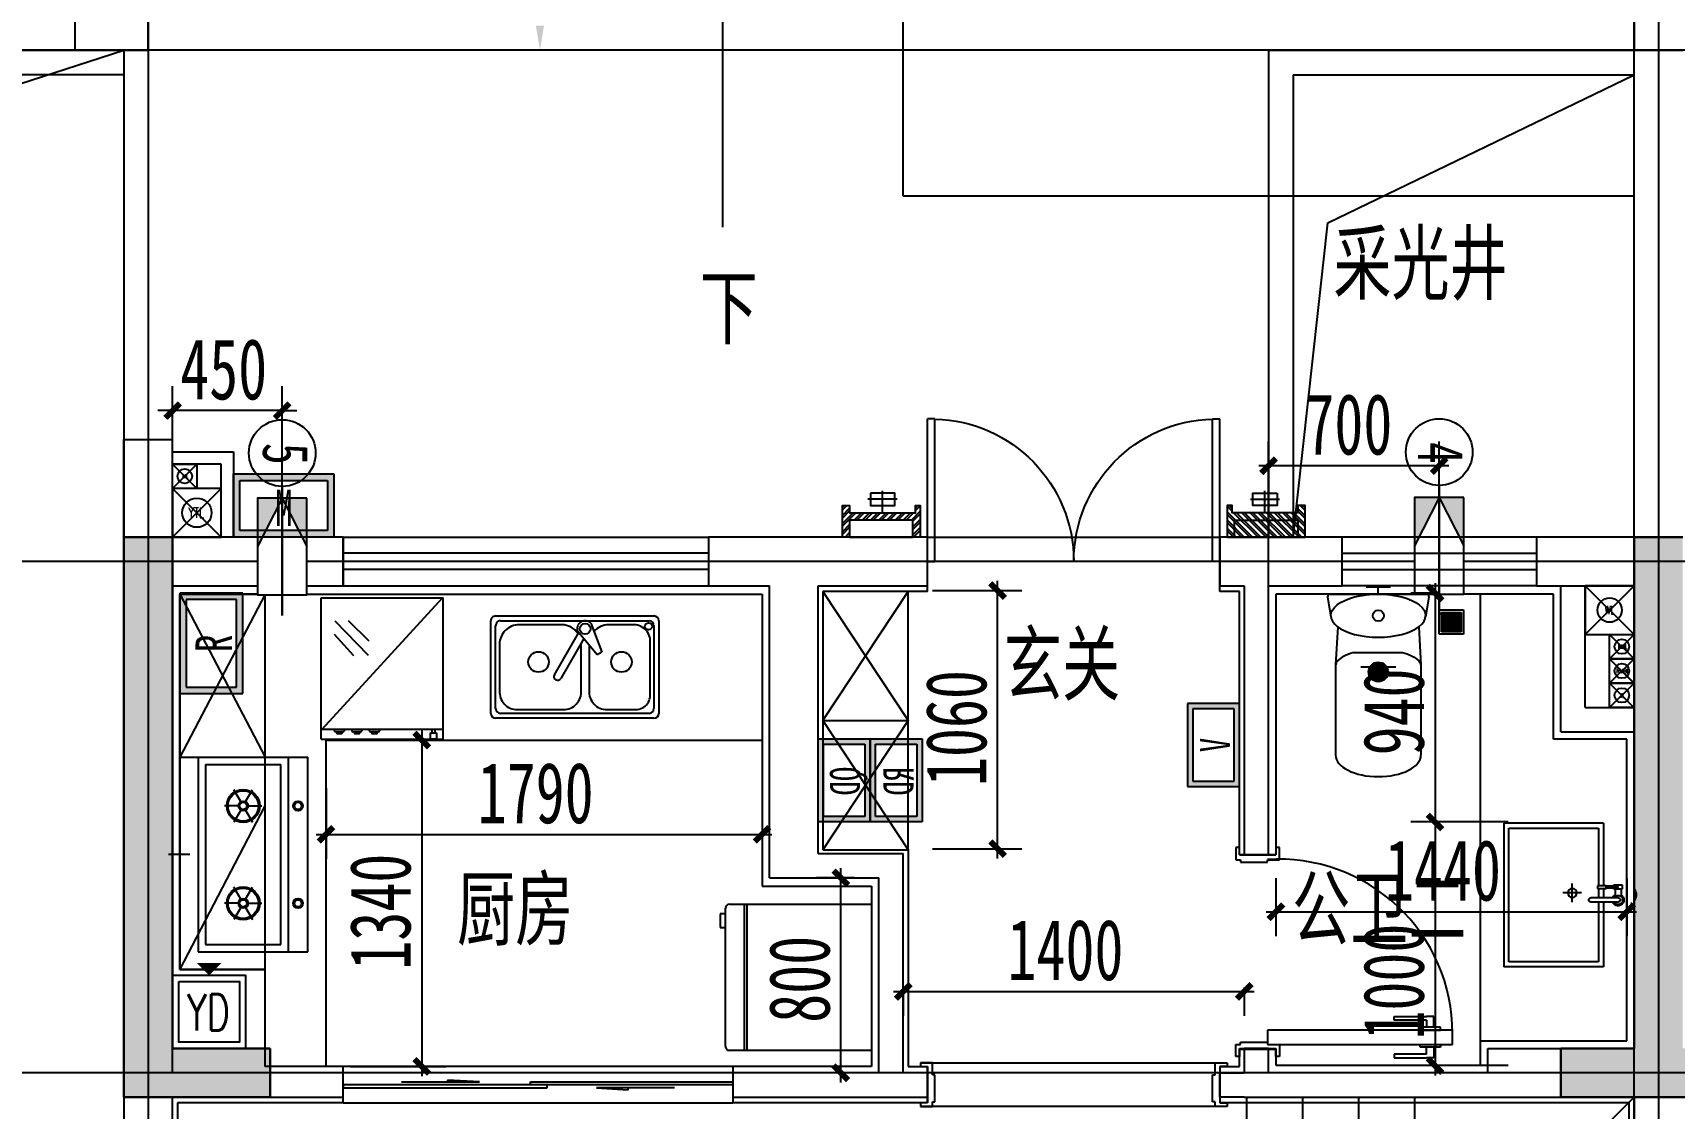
# Model space of a CAD drawing. Extents: x -255202 to 66368, y -6372500 to 603.
# Drawn here: x 16283 to 23022, y -3225099 to -3220682 of the extents above; entities that cross this region are included whole.
import ezdxf
from ezdxf.enums import TextEntityAlignment as Align

# ---------------------------------------------------------------- set-up
doc = ezdxf.new("R2010")
doc.units = 0
doc.header["$LTSCALE"] = 10
doc.header["$MEASUREMENT"] = 0
for name, color, linetype in [('A-门', 251, 'Continuous'), ('L-立面填充1', 253, 'Continuous'), ('孔洞', 53, 'Continuous')]:
    doc.layers.add(name, color=color, linetype=linetype)
doc.styles.add('_TCH_DIM', font='SIMPLEX', dxfattribs={"bigfont": 'GBCBIG'})
doc.styles.add('L~1D$0$_TCH_DIM', font='SIMPLEX', dxfattribs={"bigfont": 'GBCBIG'})
doc.styles.add('L~1D$0$黑体', font='simhei.ttf')
doc.styles.add('L~1Z$0$黑体', font='simhei.ttf')
doc.styles.add('宋体', font='', dxfattribs={"width": 0.8})
doc.styles.add('样式222', font='', dxfattribs={"width": 0.7})
doc.styles.add('细黑体', font='', dxfattribs={"width": 0.7})
doc.styles.get('宋体').set_extended_font_data('STXihei')
doc.styles.get('样式222').set_extended_font_data('STXihei')
doc.styles.get('细黑体').set_extended_font_data('STXihei')

# ---------------------------------------------------------------- blocks, each defined once
blk = doc.blocks.new('排气扇孔洞')
blk.add_wipeout([(289.7, -8794), (289.7, -8906.7), (509.7, -8906.7), (509.7, -8794)])
at = {"linetype": 'ByBlock'}
h = blk.add_hatch(color=48, dxfattribs=at)
h.paths.add_polyline_path([(399.7, -8794), (289.7, -8794), (289.7, -8850.3)])
h.paths.add_polyline_path([(289.7, -8850.3), (289.7, -8906.7), (399.7, -8906.7)])
at = {"color": 48, "linetype": 'ByBlock'}
for q in [(399.7, -8794), (399.7, -8906.7)]:
    blk.add_line((289.7, -8850.3), q, dxfattribs=at)
at = {"color": 48}
blk.add_lwpolyline([(289.7, -8794), (289.7, -8906.7), (509.7, -8906.7), (509.7, -8794)], close=True, dxfattribs=at)
at = {"color": 48, "const_width": 5}
blk.add_lwpolyline([(262.5, -8850.3), (556.6, -8850.3)], dxfattribs=at)
blk = doc.blocks.new('ty')
at = {"layer": 'A-门'}
h = blk.add_hatch(dxfattribs=at)
h.set_pattern_fill('ANSI32', color=8, scale=5, style=0)
h.set_pattern_definition([(45, (31296.273, 4608.566), (-16.83798, 16.83798), []), (45, (31307.498, 4608.566), (-16.83798, 16.83798), [])])
h.paths.add_polyline_path([(33749.5, 606.1), (33749.5, 506.1), (33429.5, 506.1), (33429.5, 636.1), (33459.5, 636.1), (33459.5, 606.1), (33729.5, 606.1), (33729.5, 636.1), (33749.5, 636.1)])
h.paths.add_polyline_path([(33459.5, 506.1), (33719.5, 506.1), (33719.5, 576.1), (33459.5, 576.1)], flags=17)
h = blk.add_hatch(dxfattribs=at)
h.set_pattern_fill('ANSI32', color=8, scale=5, style=0)
h.set_pattern_definition([(135, (37462.778, 4608.566), (16.83798, 16.83798), []), (135, (37451.552, 4608.566), (16.83798, 16.83798), [])])
h.paths.add_polyline_path([(35009.5, 606.1), (35009.5, 506.1), (35329.5, 506.1), (35329.5, 636.1), (35299.5, 636.1), (35299.5, 606.1), (35029.5, 606.1), (35029.5, 636.1), (35009.5, 636.1)])
for points in [[(30479.7, 506.1), (30479.7, -1793.9), (31079.7, -1793.9), (31079.7, -1593.9), (30679.7, -1593.9), (30679.7, 506.1)], [(36879.7, -1593.9), (36879.7, 506.1), (36679.7, 506.1), (36679.7, -1593.9), (36379.7, -1593.9), (36379.7, -1793.9), (37179.7, -1793.9), (37179.7, -1593.9)]]:
    blk.add_hatch(color=8, dxfattribs=at).paths.add_polyline_path(points)
h = blk.add_hatch(color=8, dxfattribs=at)
h.paths.add_polyline_path([(30709.7, -136.4), (30968.7, -136.4), (30968.7, 276.1), (30709.7, 276.1)])
h.paths.add_polyline_path([(30736.1, 249.7), (30942.3, 249.7), (30942.3, -110), (30736.1, -110)], flags=16)
h = blk.add_hatch(color=8, dxfattribs=at)
h.dxf.hatch_style = 1
h.paths.add_polyline_path([(35629.7, -8, 1), (35629.7, -88, 1)])
h = blk.add_hatch(color=8, dxfattribs=at)
h.paths.add_polyline_path([(34846.1, -518), (35059.7, -518), (35059.7, -178), (34846.1, -178)])
h.paths.add_polyline_path([(34867.9, -199.8), (35037.9, -199.8), (35037.9, -496.3), (34867.9, -496.3)], flags=16)
h = blk.add_hatch(color=8, dxfattribs=at)
h.paths.add_polyline_path([(33329.7, -323), (33543.2, -323), (33543.2, -663), (33329.7, -663)])
h.paths.add_polyline_path([(33351.4, -641.3), (33521.4, -641.3), (33521.4, -344.8), (33351.4, -344.8)], flags=16)
h = blk.add_hatch(color=8, dxfattribs=at)
h.paths.add_polyline_path([(33756.7, -663), (33756.7, -323), (33543.2, -323), (33543.2, -663)])
h.paths.add_polyline_path([(33734.9, -641.3), (33734.9, -344.8), (33564.9, -344.8), (33564.9, -641.3)], flags=16)
at = {"layer": 'A-门', "color": 8}
for p, q in [((36679.7, 4970.1), (36679.7, 2506.1)), ((30579.7, 4262.6), (30579.7, -13753.8)), ((36779.7, 4262.6), (36779.7, -13753.8)), ((30279.4, 2506.4), (30279.4, 3306.4)), ((33679.5, 1906.1), (33679.5, 3106.1)), ((36679.5, 3106.1), (36679.5, 1906.1)), ((30579.4, 2506.4), (30579.4, 3006.4)), ((32938.7, 2450.1), (32938.7, 2750.1)), ((59161.7, 2506.1), (25966, 2506.1)), ((27679.7, 2506.1), (30579.4, 2506.4)), ((27974.7, 1697.8), (30479.7, 2506.1)), ((33679.5, 2506.1), (30479.5, 2506.1)), ((30479.7, 2506.1), (30479.7, 506.1)), ((30579.4, 2506.4), (30579.4, 906.4)), ((33679.5, 1906.1), (33679.5, 2506.1)), ((35179.7, 2506.1), (35179.7, 506.1)), ((35179.7, 2506.1), (36679.7, 2506.1)), ((36679.7, 506.1), (36679.7, 2506.1)), ((36679.7, 2506.1), (36879.7, 2506.1)), ((36679.7, 406.1), (36679.7, 2506.1)), ((36679.7, 2506.1), (36879.7, 2506.1)), ((32938.7, 1779.3), (32938.7, 2450.1)), ((27679.7, 2406.1), (30479.4, 2406.4)), ((30479.4, 2406.4), (30479.4, 906.4)), ((35279.7, 2405.1), (35279.7, 506.1)), ((35279.7, 2405.1), (36679.7, 2405.1)), ((35423.1, 1796.6), (36679.7, 2405.1)), ((36679.5, 1906.1), (33679.5, 1906.1)), ((35279.7, 505.1), (35423.1, 1796.6)), ((30679.7, 606.1), (30679.7, 1125.4)), ((31129.7, 606.1), (31129.7, 1125.4)), ((30679.7, 1025.4), (30619.7, 1025.4)), ((31129.7, 1025.4), (30679.7, 1025.4)), ((31129.7, 1025.4), (31189.7, 1025.4)), ((30479.7, 506.1), (30479.4, 906.4)), ((30479.7, 906.1), (30679.7, 906.1)), ((30679.7, 506.1), (30679.7, 906.1)), ((35179.7, 307.6), (35179.7, 899.1)), ((35879.5, 307.6), (35879.5, 899.1)), ((30679.7, 856.1), (30929.7, 856.1)), ((30679.7, 806.1), (30679.7, 856.1)), ((30929.7, 856.1), (30929.7, 506.1)), ((30779.7, 806.1), (30679.7, 706.1)), ((30679.7, 806.1), (30779.7, 706.1)), ((30879.7, 806.1), (30679.7, 806.1)), ((30879.7, 506.1), (30879.7, 806.1)), ((30929.8, 765.1), (31342.2, 765.1)), ((30929.8, 506.1), (30929.8, 765.1)), ((31342.2, 765.1), (31342.2, 506.1)), ((35919.5, 799.1), (35139.7, 799.1)), ((30679.7, 706.1), (30879.7, 506.1)), ((30879.7, 706.1), (30679.7, 506.1)), ((30956.2, 532.5), (30956.2, 738.7)), ((31315.8, 738.7), (31315.8, 532.5)), ((33594.5, 606.1), (33594.5, 696.1)), ((35164.5, 606.1), (35164.5, 696.1)), ((33654.5, 661.1), (33534.5, 661.1)), ((35104.5, 661.1), (35224.5, 661.1)), ((33577, 606.1), (33612, 606.1)), ((35182, 606.1), (35147, 606.1)), ((30479.7, -1793.9), (30479.7, 506.1)), ((30479.7, 506.1), (30679.7, 506.1)), ((30479.7, 506.1), (30479.7, -1793.9)), ((30679.7, 506.1), (30479.7, 506.1)), ((30479.7, -1593.9), (30479.7, 506.1)), ((31379.5, 506.1), (30479.7, 506.1)), ((30679.7, 506.1), (30679.7, -1593.9)), ((30679.7, -1593.9), (30679.7, 506.1)), ((30929.7, 506.1), (30879.7, 506.1)), ((31379.5, 306.1), (31379.5, 506.1)), ((31379.7, 506.1), (32879.7, 506.1)), ((31379.7, 506.1), (31379.7, 306.1)), ((32879.7, 506.1), (32879.7, 306.1)), ((33329.7, 506.1), (32879.7, 506.1)), ((32879.7, 506.1), (32879.7, 306.1)), ((33779.7, 506.1), (33329.7, 506.1)), ((33779.7, 506.1), (34979.7, 506.1)), ((33779.7, 306.1), (33779.7, 506.1)), ((33779.7, 282), (33779.7, 498.4)), ((35279.7, 506.1), (34979.7, 506.1)), ((34979.7, 506.1), (34979.7, 306.1)), ((34979.7, 283), (34979.7, 503)), ((35481.4, 506.1), (35279.7, 506.1)), ((35481.4, 306.1), (35481.4, 506.1)), ((36679.7, 506.1), (36279.7, 506.1)), ((36679.7, -1593.9), (36679.7, 506.1)), ((36679.7, 506.1), (36879.7, 506.1)), ((36879.7, 506.1), (36679.7, 506.1)), ((36679.7, 506.1), (36679.7, -1593.9)), ((59161.7, 406.1), (25966, 406.1)), ((32879.7, 439.4), (31379.7, 439.4)), ((36679.7, -1193.9), (36679.7, 406.1)), ((32879.7, 372.7), (31379.7, 372.7)), ((30679.7, -1693.9), (30679.7, 306.1)), ((30679.7, 306.1), (31379.5, 306.1)), ((30709.7, 276.1), (30709.7, -136.4)), ((30968.7, 276.1), (30709.7, 276.1)), ((31059.7, 272), (30709.7, -398)), ((30709.7, 272), (31059.7, -398)), ((31059.7, 272), (30709.7, 272)), ((30709.7, 272), (30709.7, -1269.4)), ((30709.7, -1269.4), (30709.7, 272)), ((30709.7, 272), (33099.7, 272)), ((30968.7, -136.4), (30968.7, 276.1)), ((31059.7, -1269.4), (31059.7, 272)), ((31379.7, 306.1), (32879.7, 306.1)), ((32879.7, 306.1), (33129.7, 306.1)), ((33099.7, 272), (33099.7, -928)), ((33129.7, -893.9), (33129.7, 306.1)), ((33329.7, 306.1), (33779.7, 306.1)), ((33329.7, -793.9), (33329.7, 306.1)), ((33349.7, 282), (33699.7, -248)), ((33349.7, -248), (33699.7, 282)), ((33699.7, 282), (33349.7, 282)), ((33349.7, 282), (33349.7, -778)), ((33779.7, 282), (33349.7, 282)), ((33349.7, 282), (33349.7, -778)), ((33699.7, -778), (33699.7, 282)), ((33779.7, 282), (33779.7, 302)), ((33799.7, 286.1), (34166.8, 286.1)), ((34066.8, -813.9), (34066.8, 326.1)), ((34979.7, 306.1), (35079.7, 306.1)), ((35059.7, 283), (34979.7, 283)), ((35059.7, 202), (35059.7, 283)), ((35079.7, 306.1), (35079.7, 206.1)), ((35179.7, 206.1), (35179.7, 306.1)), ((35179.7, 306.1), (35481.4, 306.1)), ((36349.7, 272), (35209.7, 272)), ((35209.7, 272), (35209.7, -798)), ((35432.1, 272), (35827.2, 272)), ((35579.7, 302), (35679.7, 302)), ((35629.7, 272), (35629.7, 302)), ((36049.7, -1568), (36049.7, 272)), ((36279.7, 306.1), (36679.7, 306.1)), ((36349.8, -323.9), (36349.7, 272)), ((36379.7, 306.1), (36679.7, 306.1)), ((36379.7, -293.9), (36379.7, 306.1)), ((36679.7, 106.1), (36479.7, 306.1)), ((36479.7, 106.1), (36679.7, 306.1)), ((36479.7, -193.9), (36479.7, 306.1)), ((36679.7, 106.1), (36479.7, 306.1)), ((36479.7, 106.1), (36679.7, 306.1)), ((36679.7, -1093.9), (36679.7, 306.1)), ((30736.1, 249.7), (30736.1, -110)), ((30942.3, 249.7), (30736.1, 249.7)), ((30942.3, -110), (30942.3, 249.7)), ((31290, 256.4), (31790, 256.4)), ((31290, -323.6), (31290, 256.4)), ((31293.3, -283.6), (31787.6, 256.4)), ((31790, -323.6), (31790, 256.4)), ((31790, -323.6), (31790, 256.4)), ((35079.7, 206.1), (35079.7, -794.9)), ((35179.7, -794.9), (35179.7, 206.1)), ((35421.7, 260.6), (35435.5, 177.4)), ((35837.6, 260.6), (35823.8, 177.4)), ((35879.5, 206.9), (35979.5, 206.9)), ((35879.5, 106.9), (35879.5, 206.9)), ((35979.5, 206.9), (35979.5, 106.9)), ((31483.4, 19.1, -1), (31346.7, 161, -1)), ((31486.5, 77.9, -2), (31402.5, 161.8, -2)), ((31986.1, -218), (31986.1, 162)), ((32006.1, 182), (32656.1, 182)), ((32006.1, -198), (32006.1, 142)), ((32026.1, 162), (32636.1, 162)), ((32277.1, 146), (32102.1, 146)), ((32397.4, 152.2), (32441.8, 33.6)), ((32575.1, 146), (32470.1, 146)), ((32656.1, 142), (32656.1, -198)), ((32676.1, 162), (32676.1, -218)), ((35059.7, -799), (35059.7, 202)), ((35463.6, 136.8), (35454.7, -18.7)), ((35795.7, 136.8), (35804.6, -18.7)), ((35889.5, 193.4), (35893, 196.9)), ((35889.5, 180), (35906.4, 196.9)), ((35889.5, 166.5), (35919.9, 196.9)), ((35889.5, 153), (35933.4, 196.9)), ((35889.5, 139.6), (35946.8, 196.9)), ((35889.5, 126.1), (35960.3, 196.9)), ((35889.5, 189), (35897.5, 196.9)), ((35889.5, 175.5), (35910.9, 196.9)), ((35889.5, 162), (35924.4, 196.9)), ((35889.5, 148.5), (35937.9, 196.9)), ((35889.5, 135.1), (35951.3, 196.9)), ((35889.5, 121.6), (35964.8, 196.9)), ((35889.5, 196.9), (35969.5, 196.9)), ((35889.5, 116.9), (35889.5, 196.9)), ((35893.8, 116.9), (35969.5, 192.6)), ((35898.3, 116.9), (35969.5, 188.1)), ((35907.3, 116.9), (35969.5, 179.1)), ((35911.7, 116.9), (35969.5, 174.7)), ((35920.7, 116.9), (35969.5, 165.7)), ((35925.2, 116.9), (35969.5, 161.2)), ((35934.2, 116.9), (35969.5, 152.2)), ((35938.7, 116.9), (35969.5, 147.7)), ((35947.7, 116.9), (35969.5, 138.7)), ((35969.5, 196.9), (35969.5, 116.9)), ((31424.5, 18.2, -2), (31343.8, 105.3, -2)), ((32247.1, -59.8), (32347.2, 113.7)), ((32367.6, 88.9), (32273.1, -74.8)), ((32422.4, 22.4), (32341.9, 120.1)), ((35979.5, 106.9), (35879.5, 106.9)), ((35969.5, 116.9), (35889.5, 116.9)), ((35952.2, 116.9), (35969.5, 134.2)), ((35961.1, 116.9), (35969.5, 125.3)), ((35965.6, 116.9), (35969.5, 120.8)), ((36579.7, 6.1), (36679.7, 106.1)), ((36679.7, 6.1), (36579.7, 106.1)), ((36679.7, 106.1), (36579.7, 6.1)), ((36579.7, 106.1), (36679.7, 6.1)), ((32022.1, 66), (32022.1, -132)), ((32357.1, -132), (32357.1, 66)), ((32390.1, 61.6), (32390.1, -132)), ((32441.8, 33.6), (32422.4, 22.4)), ((32640.1, -132), (32640.1, 66)), ((35529.4, 31.7), (35729.9, 31.7)), ((36679.7, 6.1), (36579.6, -93.9)), ((36579.7, -93.9), (36679.7, 6.1)), ((36679.7, -93.9), (36579.7, 6.1)), ((36579.7, 6.1), (36679.6, -93.9)), ((35454.7, -20.1), (35454.7, -389.2)), ((35557.9, -26.8), (35701.4, -26.8)), ((35629.7, -10.8), (35629.7, -82.9)), ((35629.7, -43), (35629.7, -73)), ((35804.7, -20.1), (35804.7, -389.2)), ((30736.1, -110), (30942.3, -110)), ((36679.7, -93.9), (36579.6, -193.9)), ((36579.7, -93.9), (36679.6, -193.9)), ((30709.7, -136.4), (30968.7, -136.4)), ((32102.1, -202), (32277.1, -202)), ((32470.1, -202), (32575.1, -202)), ((34846.1, -178), (34846.1, -518)), ((35059.7, -178), (34846.1, -178)), ((34867.9, -199.8), (34867.9, -496.3)), ((35037.9, -199.8), (34867.9, -199.8)), ((35037.9, -496.3), (35037.9, -199.8)), ((35059.7, -518), (35059.7, -178)), ((36479.7, -193.9), (36679.7, -193.9)), ((32656.1, -238), (32006.1, -238)), ((32636.1, -218), (32026.1, -218)), ((33349.7, -248), (33699.7, -248)), ((33349.7, -248), (33699.7, -778)), ((33699.7, -248), (33349.7, -778)), ((31290, -283.6), (31790, -283.6)), ((31290, -323.6), (31790, -323.6)), ((31290, -323.6), (31790, -323.6)), ((31309.7, -1668), (31309.7, -328)), ((31309.7, -328), (33099.7, -328)), ((31344.3, -290.6), (31344.3, -283.6)), ((31344.3, -283.6), (31384.3, -283.6)), ((31381.3, -293.6), (31347.3, -293.6)), ((31375.6, -293.6), (31353, -293.6)), ((31353, -293.6), (31353, -298.1)), ((31356, -301.1), (31372.6, -301.1)), ((31375.6, -298.1), (31375.6, -293.6)), ((31384.3, -283.6), (31384.3, -290.6)), ((31409.7, -328), (31802.5, -328)), ((31416.5, -290.6), (31416.5, -283.6)), ((31416.5, -283.6), (31456.5, -283.6)), ((31453.5, -293.6), (31419.5, -293.6)), ((31447.8, -293.6), (31425.2, -293.6)), ((31425.2, -293.6), (31425.2, -298.1)), ((31428.2, -301.1), (31444.8, -301.1)), ((31447.8, -298.1), (31447.8, -293.6)), ((31456.5, -283.6), (31456.5, -290.6)), ((31488.7, -290.6), (31488.7, -283.6)), ((31488.7, -283.6), (31528.7, -283.6)), ((31525.7, -293.6), (31491.7, -293.6)), ((31520, -293.6), (31497.4, -293.6)), ((31497.4, -293.6), (31497.4, -298.1)), ((31500.4, -301.1), (31517, -301.1)), ((31520, -298.1), (31520, -293.6)), ((31528.7, -283.6), (31528.7, -290.6)), ((31702.5, -288), (31702.5, -1708)), ((31738.9, -323.6), (31738.9, -298.6)), ((31738.9, -298.6), (31763.9, -298.6)), ((31763.9, -323.6), (31738.9, -323.6)), ((31744.9, -298.6), (31744.9, -283.6)), ((31757.9, -298.6), (31757.9, -283.6)), ((31763.9, -298.6), (31763.9, -323.6)), ((33329.7, -663), (33329.7, -323)), ((33329.7, -323), (33543.2, -323)), ((33543.2, -663), (33543.2, -323)), ((33543.2, -323), (33756.7, -323)), ((33543.2, -323), (33543.2, -663)), ((33756.7, -323), (33756.7, -663)), ((36649.8, -323.9), (36349.8, -323.9)), ((36379.7, -293.9), (36679.7, -293.9)), ((36649.7, -1563), (36649.8, -323.9)), ((30709.7, -398), (31059.7, -398)), ((30709.7, -1198), (30709.7, -398)), ((30784.7, -398), (31234.7, -398)), ((30784.7, -398), (30784.7, -1198)), ((31154.7, -398), (31154.7, -1198)), ((31234.7, -1198), (31234.7, -398)), ((33351.4, -641.3), (33351.4, -344.8)), ((33351.4, -344.8), (33521.4, -344.8)), ((33521.4, -344.8), (33521.4, -641.3)), ((33564.9, -641.3), (33564.9, -344.8)), ((33564.9, -344.8), (33734.9, -344.8)), ((33734.9, -344.8), (33734.9, -641.3)), ((30814.7, -428), (31124.7, -428)), ((30814.7, -428), (30814.7, -1168)), ((31124.7, -1168), (31124.7, -428)), ((30959.7, -580.7), (30931.4, -531.8)), ((30979.7, -580.7), (31007.9, -531.8)), ((31309.7, -525.9), (31309.7, -815.2)), ((33099.7, -525.9), (33099.7, -815.2)), ((34846.1, -518), (35059.7, -518)), ((34867.9, -496.3), (35037.9, -496.3)), ((30709.7, -1270.8), (31059.7, -598)), ((30949.7, -598), (30893.2, -598)), ((30989.7, -598), (31046.2, -598)), ((30959.7, -615.4), (30931.4, -664.3)), ((30979.7, -615.4), (31007.9, -664.3)), ((33543.2, -663), (33329.7, -663)), ((33521.4, -641.3), (33351.4, -641.3)), ((33756.7, -663), (33543.2, -663)), ((33734.9, -641.3), (33564.9, -641.3)), ((36162.8, -663.9), (35762.8, -663.9)), ((36162.8, -663.9), (35762.8, -663.9)), ((35862.8, -623.9), (35862.8, -1704.9)), ((31269.7, -715.2), (33139.7, -715.2)), ((30750.1, -798), (30663, -798)), ((33329.7, -793.9), (33679.7, -793.9)), ((33349.7, -778), (33699.7, -778)), ((33349.7, -778), (33699.7, -778)), ((33679.7, -1693.9), (33679.7, -793.9)), ((33699.7, -778), (33699.7, -1668)), ((33799.7, -773.9), (34166.8, -773.9)), ((35059.7, -769), (35044.7, -769)), ((35044.7, -769), (35044.7, -819)), ((35059.7, -799), (35059.7, -769)), ((35059.7, -799), (35209.7, -799)), ((35209.7, -799), (35059.7, -799)), ((35224.7, -769), (35209.7, -769)), ((35209.7, -769), (35209.7, -799)), ((35224.7, -819), (35224.7, -769)), ((33423.1, -1733.9), (33423.1, -853.9)), ((35044.7, -819), (35064.7, -819)), ((35064.7, -819), (35064.7, -829)), ((35064.7, -829), (35174.7, -829)), ((35174.7, -829), (35174.7, -819)), ((35174.7, -819), (35224.7, -819)), ((30959.7, -980.7), (30931.4, -931.8)), ((30979.7, -980.7), (31007.9, -931.8)), ((33099.7, -928), (33549.7, -928)), ((33129.7, -893.9), (33579.7, -893.9)), ((33479.7, -893.9), (33323.1, -893.9)), ((33549.7, -928), (33549.7, -1668)), ((33579.7, -1693.9), (33579.7, -893.9)), ((35209.7, -894.9), (35209.7, -1133)), ((36649.8, -895.1), (36649.8, -1133)), ((36684.1, -942.8), (36679.5, -936.5)), ((36686, -946.5), (36684.1, -942.8)), ((30949.7, -998), (30893.2, -998)), ((30989.7, -998), (31046.2, -998)), ((32966.5, -1002.2), (33549.8, -1002.3)), ((33027.5, -1602.2), (33027.6, -1002.2)), ((33038.6, -1602.2), (33038.7, -1002.2)), ((33549.8, -1002.3), (33549.7, -1602.3)), ((36667.2, -999.1), (36672.8, -995.8)), ((36679.5, -989.8), (36683.8, -984.1)), ((36683.8, -984.1), (36686, -980)), ((36687.8, -950.9), (36686, -946.5)), ((36686, -980), (36688.4, -973.1)), ((36689.3, -957.2), (36687.8, -950.9)), ((36688.4, -973.1), (36689.5, -967.4)), ((36689.7, -963.2), (36689.3, -957.2)), ((36689.5, -967.4), (36689.7, -963.2)), ((30959.7, -1015.4), (30931.4, -1064.3)), ((30979.7, -1015.4), (31007.9, -1064.3)), ((32949.8, -1041.7), (32927.5, -1041.7)), ((32927.5, -1041.7), (32927.5, -1097.3)), ((32949.7, -1585.5), (32949.8, -1018.8)), ((35169.7, -1033), (36689.8, -1033)), ((32927.5, -1097.3), (32949.8, -1097.3)), ((30784.7, -1198), (31234.7, -1198)), ((30814.7, -1168), (31124.7, -1168)), ((36679.7, -1693.9), (36679.7, -1193.9)), ((36679.7, -1693.9), (36679.7, -1193.9)), ((30709.7, -1269.4), (31059.7, -1269.4)), ((31059.7, -1269.4), (30709.7, -1269.4)), ((31059.7, -1668), (31059.7, -1269.4)), ((33679.7, -1343.9), (33679.7, -1459.9)), ((35079.7, -1343.9), (35079.7, -1459.9)), ((33639.7, -1359.9), (35119.7, -1359.9)), ((35694.7, -1478.6), (35694.7, -1463.1)), ((35694.7, -1463.1), (35828.2, -1463.1)), ((35828.2, -1478.6), (35694.7, -1478.6)), ((35857.9, -1463.1), (35828.2, -1463.1)), ((35828.2, -1478.6), (35828.2, -1507)), ((35857.9, -1507), (35857.9, -1463.1)), ((35934.7, -1518.6), (35174.6, -1518.7)), ((35174.6, -1518.7), (35174.7, -1578)), ((35857.9, -1507), (35802.1, -1507)), ((35802.1, -1507), (35802.1, -1518.6)), ((35802.1, -1518.6), (35884.8, -1518.6)), ((35884.8, -1507), (35857.9, -1507)), ((35884.8, -1518.6), (35884.8, -1507)), ((35934.7, -1577.9), (35934.7, -1518.6)), ((30479.7, -1593.9), (30479.7, -1793.9)), ((30679.7, -1593.9), (31079.7, -1593.9)), ((31079.7, -1593.9), (30679.7, -1593.9)), ((31079.7, -1593.9), (31079.7, -1793.9)), ((31079.7, -1793.9), (31079.7, -1593.9)), ((33549.7, -1602.3), (32966.3, -1602.2)), ((35044.7, -1628), (35044.7, -1578)), ((35044.7, -1578), (35064.7, -1578)), ((35059.7, -1593.9), (35209.7, -1593.9)), ((35059.7, -1668), (35059.7, -1593.9)), ((35209.7, -1598), (35059.7, -1598)), ((35059.7, -1598), (35059.7, -1628)), ((35064.7, -1578), (35064.7, -1568)), ((35064.7, -1568), (35174.7, -1568)), ((35179.7, -1593.9), (35079.7, -1593.9)), ((35079.7, -1593.9), (35079.7, -1693.9)), ((35174.7, -1568), (35174.7, -1578)), ((35174.7, -1578), (35934.7, -1577.9)), ((35174.7, -1578), (35224.7, -1578)), ((35179.7, -1693.9), (35179.7, -1593.9)), ((35209.7, -1593.9), (35209.7, -1663)), ((35209.7, -1628), (35209.7, -1598)), ((35224.7, -1578), (35224.7, -1628)), ((35802.1, -1578), (35884.8, -1577.9)), ((35802.1, -1589.5), (35802.1, -1578)), ((35858, -1589.5), (35802.1, -1589.5)), ((35828.2, -1617.9), (35828.2, -1589.5)), ((35884.8, -1589.5), (35858, -1589.5)), ((35858, -1589.5), (35858, -1633.5)), ((35884.8, -1577.9), (35884.8, -1589.5)), ((36049.7, -1663), (36049.7, -1563)), ((36049.7, -1563), (36649.7, -1563)), ((36079.7, -1693), (36079.7, -1593.9)), ((36079.7, -1593.9), (36379.7, -1593.9)), ((36379.7, -1793.9), (36379.7, -1593.9)), ((36379.7, -1593.9), (36679.7, -1593.9)), ((36679.7, -1593.9), (36379.7, -1593.9)), ((36379.7, -1593.9), (36379.7, -1793.9)), ((31379.7, -1668), (31059.7, -1668)), ((32979.7, -1668), (31379.7, -1668)), ((31379.7, -1818), (31379.7, -1668)), ((31409.7, -1668), (31802.5, -1668)), ((33549.7, -1668), (32979.7, -1668)), ((32979.7, -1670.3), (32979.7, -1818)), ((33699.7, -1668), (33779.7, -1668)), ((33749.7, -1653), (35009.7, -1653)), ((33799.7, -1653), (33749.7, -1653)), ((33749.7, -1653), (33749.7, -1668)), ((33749.7, -1668), (33779.7, -1668)), ((33779.7, -1818), (33779.7, -1668)), ((33779.7, -1668), (33779.7, -1818)), ((33799.7, -1703), (33799.7, -1653)), ((34959.7, -1703), (34959.7, -1653)), ((34959.7, -1653), (35009.7, -1653)), ((34979.7, -1668), (34979.7, -1818)), ((35009.7, -1668), (34979.7, -1668)), ((34979.7, -1668), (34979.7, -1818)), ((34979.7, -1668), (35059.7, -1668)), ((35009.7, -1653), (35009.7, -1668)), ((35059.7, -1628), (35044.7, -1628)), ((35224.7, -1628), (35209.7, -1628)), ((35209.7, -1663), (36049.7, -1663)), ((35828.2, -1617.9), (35694.7, -1617.9)), ((35694.7, -1617.9), (35694.7, -1633.5)), ((35694.7, -1633.5), (35828.2, -1633.5)), ((36162.8, -1664.9), (35762.8, -1664.9)), ((35858, -1633.5), (35828.2, -1633.5)), ((59161.7, -1693.9), (25966, -1693.9)), ((31379.7, -1693.9), (30679.7, -1693.9)), ((31379.7, -1793.9), (31379.7, -1693.9)), ((33579.7, -1693.9), (32979.7, -1693.9)), ((32979.7, -1693.9), (32979.7, -1793.9)), ((33479.7, -1693.9), (33323.1, -1693.9)), ((33779.7, -1693.9), (33679.7, -1693.9)), ((33779.7, -1793.9), (33779.7, -1693.9)), ((33809.7, -1703), (33799.7, -1703)), ((33809.7, -1813), (33809.7, -1703)), ((34949.7, -1813), (34949.7, -1703)), ((34949.7, -1703), (34959.7, -1703)), ((34979.7, -1793.9), (34979.7, -1693.9)), ((34979.7, -1693.9), (35079.7, -1693.9)), ((35179.7, -1693.9), (36079.7, -1693)), ((36679.7, -9693.9), (36679.7, -1693.9)), ((30679.5, -1793.9), (30479.5, -1793.9)), ((30479.5, -1793.9), (30479.5, -2093.9)), ((31079.7, -1793.9), (30479.7, -1793.9)), ((30479.7, -1793.9), (31079.7, -1793.9)), ((30679.5, -2093.9), (30679.5, -1793.9)), ((30679.7, -1793.9), (31379.7, -1793.9)), ((31379.7, -1818), (30699.7, -1818)), ((30699.7, -1818), (30699.7, -9573)), ((31379.7, -1818), (32979.7, -1818)), ((32979.7, -1793.9), (33679.7, -1793.9)), ((33779.7, -1818), (32979.7, -1818)), ((33679.7, -1793.9), (33779.7, -1793.9)), ((33749.7, -1818), (33749.7, -1833)), ((33779.7, -1818), (33749.7, -1818)), ((33799.7, -1833), (33799.7, -1813)), ((33799.7, -1813), (33809.7, -1813)), ((34959.7, -1813), (34949.7, -1813)), ((34959.7, -1833), (34959.7, -1813)), ((35079.7, -1793.9), (34979.7, -1793.9)), ((34979.7, -1818), (35009.7, -1818)), ((35059.7, -1818), (34979.7, -1818)), ((35009.7, -1818), (35009.7, -1833)), ((36659.7, -1818), (35059.7, -1818)), ((35079.7, -1793.9), (36479.7, -1793.9)), ((35089.7, -2693.9), (35089.7, -1793.9)), ((35089.7, -1793.9), (36679.7, -1793.9)), ((35319.7, -2693.9), (35319.7, -1793.9)), ((35549.7, -2693.9), (35549.7, -1793.9)), ((35779.7, -2693.9), (36679.7, -1793.9)), ((35779.7, -2693.9), (35779.7, -1793.9)), ((36679.7, -1793.9), (36379.7, -1793.9)), ((36379.7, -1793.9), (37179.7, -1793.9)), ((36479.7, -1793.9), (36679.7, -1793.9)), ((36659.7, -5303.9), (36659.7, -1818)), ((37179.7, -1793.9), (36679.7, -1793.9)), ((36679.7, -9593.9), (36679.7, -1793.9)), ((36679.7, -1793.9), (36679.7, -5228.9)), ((35009.7, -1833), (33749.7, -1833)), ((33749.7, -1833), (33799.7, -1833)), ((35009.7, -1833), (34959.7, -1833))]:
    blk.add_line(p, q, dxfattribs=at)
at = {"layer": 'A-门', "color": 8, "extrusion": (0, 0, -1)}
for p, q in [((33779.7, 406.1), (33779.7, 991.1)), ((33809.7, 991.1), (33779.7, 991.1)), ((33809.7, 406.1), (33809.7, 991.1)), ((34949.7, 406.1), (34949.7, 991.1)), ((34949.7, 991.1), (34979.7, 991.1)), ((34979.7, 406.1), (34979.7, 991.1)), ((36279.7, 506.1), (36279.7, 306.1)), ((33779.7, 406.1), (33809.7, 406.1)), ((34979.7, 406.1), (34949.7, 406.1)), ((36145.2, -668.9), (36145.2, -1258.9)), ((36554.2, -668.9), (36145.2, -668.9)), ((36554.2, -668.9), (36554.2, -926.3)), ((36165.2, -1238.9), (36165.2, -688.9)), ((36165.2, -688.9), (36534.2, -688.9)), ((36534.2, -688.9), (36534.2, -926.3)), ((36649.7, -964), (36649.7, -751.5)), ((36426.2, -993.8), (36426.2, -917.1)), ((36565.2, -926.3), (36529.5, -926.3)), ((36529.5, -926.3), (36529.5, -936.8)), ((36529.5, -936.8), (36565.2, -936.8)), ((36534.2, -936.8), (36534.2, -975.6)), ((36554.2, -936.8), (36554.2, -975.6)), ((36565.2, -936.8), (36565.2, -926.3)), ((36612.1, -927.6), (36565.2, -927.6)), ((36565.2, -927.6), (36565.2, -935.6)), ((36612.1, -935.6), (36565.2, -935.6)), ((36596.8, -927.6), (36596.8, -922.6)), ((36596.8, -922.6), (36631.6, -922.6)), ((36596.8, -940.5), (36596.8, -935.6)), ((36631.6, -940.5), (36596.8, -940.5)), ((36601.7, -940.5), (36601.7, -970.3)), ((36626.7, -940.5), (36626.7, -970.3)), ((36631.6, -922.6), (36631.6, -940.5)), ((36464.6, -955.4), (36387.9, -955.4)), ((36614.2, -975.6), (36503, -975.6)), ((36614.2, -993.4), (36503, -993.4)), ((36534.2, -993.4), (36534.2, -1238.9)), ((36554.2, -993.4), (36554.2, -1258.9)), ((36649.7, -1176.4), (36649.7, -964)), ((36554.2, -1258.9), (36145.2, -1258.9)), ((36534.2, -1238.9), (36165.2, -1238.9)), ((31379.7, -1743.9), (31379.7, -1756.4)), ((32218, -1743.9), (31379.7, -1743.9)), ((31619.7, -1731.4), (31939.7, -1731.4)), ((31808.5, -1724.2), (31808.5, -1731.4)), ((31939.7, -1731.4), (31808.5, -1724.2)), ((32148.9, -1731.4), (32979.7, -1731.4)), ((32148.9, -1743.9), (32148.9, -1731.4)), ((32979.7, -1743.9), (32148.9, -1743.9)), ((32218, -1756.4), (32218, -1743.9)), ((32979.7, -1731.4), (32979.7, -1743.9)), ((31379.7, -1756.4), (32218, -1756.4)), ((32419.7, -1756.4), (32550.8, -1763.7)), ((32739.7, -1756.4), (32419.7, -1756.4)), ((32550.8, -1763.7), (32550.8, -1756.4))]:
    blk.add_line(p, q, dxfattribs=at)
at = {"layer": 'A-门', "color": 8, "const_width": 24}
for points in [[(30649.7, 995.4), (30709.7, 1055.4)], [(31159.7, 1055.4), (31099.7, 995.4)], [(35209.7, 829.1), (35149.7, 769.1)], [(35849.5, 769.1), (35909.5, 829.1)], [(34096.8, 256.1), (34036.8, 316.1)], [(31732.5, -358), (31672.5, -298)], [(31339.7, -685.2), (31279.7, -745.2)], [(33069.7, -745.2), (33129.7, -685.2)], [(35892.8, -693.9), (35832.8, -633.9)], [(35832.8, -633.9), (35892.8, -693.9)], [(34036.8, -743.9), (34096.8, -803.9)], [(33453.1, -923.9), (33393.1, -863.9)], [(35239.7, -1003), (35179.7, -1063)], [(36619.8, -1063), (36679.8, -1003)], [(33709.7, -1329.9), (33649.7, -1389.9)], [(35049.7, -1389.9), (35109.7, -1329.9)], [(31672.5, -1638), (31732.5, -1698)], [(33393.1, -1663.9), (33453.1, -1723.9)], [(35832.8, -1634.9), (35892.8, -1694.9)]]:
    blk.add_lwpolyline(points, dxfattribs=at)
at = {"layer": 'A-门', "color": 8}
for points in [[(30779.7, 706.1), (30679.7, 706.1), (30679.7, 806.1), (30779.7, 806.1)], [(30679.7, 506.1), (30879.7, 506.1), (30879.7, 706.1), (30679.7, 706.1)], [(33544.5, 686.1), (33544.5, 636.1), (33644.5, 636.1), (33644.5, 686.1)], [(35214.5, 686.1), (35214.5, 636.1), (35114.5, 636.1), (35114.5, 686.1)], [(33459.5, 506.1), (33719.5, 506.1), (33719.5, 576.1), (33459.5, 576.1)], [(35299.5, 506.1), (35039.5, 506.1), (35039.5, 576.1), (35299.5, 576.1)], [(36679.7, 306.1), (36479.7, 306.1), (36479.7, 106.1), (36679.7, 106.1)], [(36679.7, 306.1), (36479.7, 306.1), (36479.7, 106.1), (36679.7, 106.1)], [(36579.7, 106.1), (36679.7, 106.1), (36679.7, 6.1), (36579.7, 6.1)], [(36679.7, 6.1), (36579.7, 6.1), (36579.7, 106.1), (36679.7, 106.1)], [(36679.6, -93.9), (36579.6, -93.9), (36579.7, 6.1), (36679.7, 6.1)], [(36579.7, 6.1), (36679.7, 6.1), (36679.7, -93.9), (36579.7, -93.9)], [(36679.6, -193.9), (36579.6, -193.9), (36579.7, -93.9), (36679.7, -93.9)], [(30679.7, -1293.9), (30979.7, -1293.9), (30979.7, -1593.9), (30679.7, -1593.9)], [(30704.7, -1318.9), (30954.7, -1318.9), (30954.7, -1568.9), (30704.7, -1568.9)]]:
    blk.add_lwpolyline(points, close=True, dxfattribs=at)
for points in [[(33749.5, 606.1), (33749.5, 606.1), (33749.5, 506.1), (33429.5, 506.1), (33429.5, 636.1), (33459.5, 636.1), (33459.5, 606.1), (33729.5, 606.1), (33729.5, 636.1), (33749.5, 636.1), (33749.5, 606.1), (33749.5, 606.1)], [(35009.5, 606.1), (35009.5, 606.1), (35009.5, 506.1), (35329.5, 506.1), (35329.5, 636.1), (35299.5, 636.1), (35299.5, 606.1), (35029.5, 606.1), (35029.5, 636.1), (35009.5, 636.1), (35009.5, 606.1), (35009.5, 606.1)]]:
    blk.add_lwpolyline(points, dxfattribs=at)
blk.add_lwpolyline([(30829.7, -1293.9, 0, 100, 0), (30829.7, -1243.9, 100, 100, 0)], format="xyseb", dxfattribs=at)
for centre, radius in [((31130.1, 851.2), 136.9), ((30729.7, 756.1), 30), ((30779.7, 606.1), 60), ((35629.7, 183.2), 22.8), ((36579.7, 206.1), 50), ((36579.7, 206.1), 50), ((32373.6, 129.3), 21.9), ((32633.5, 139.4), 14.5), ((36629.7, 56.1), 30), ((36629.7, 56.1), 30), ((32182.1, -7), 42), ((32522.6, -7), 42), ((35629.7, -48), 40), ((36629.7, -43.9), 30), ((36629.7, -43.9), 30), ((36629.7, -143.9), 30), ((30969.7, -598), 67.7), ((30969.7, -598), 62.4), ((30969.7, -598), 20), ((30969.7, -598), 14.7), ((31194.7, -598), 20), ((31194.7, -598), 14.7), ((30969.7, -998), 67.7), ((30969.7, -998), 62.4), ((30969.7, -998), 20), ((30969.7, -998), 14.7), ((31194.7, -998), 20), ((31194.7, -998), 14.7)]:
    blk.add_circle(centre, radius, dxfattribs=at)
at = {"layer": 'A-门', "color": 8, "extrusion": (0, 0, -1)}
blk.add_circle((-36426.2, -955.4), 18.4, dxfattribs=at)
for centre, radius, start, end in [((-33794.7, 406.1), 585, 91.46928, 180), ((-34964.7, 406.1), 585, 0, 88.53072), ((-36606.5, -931.6), 6.88, 144.47376, 215.52624), ((-36503, -984.5), 8.88, 270, 90), ((-36614.2, -984.5), 23.9, 21.836, 58.44115), ((-36614.2, -984.5), 23.9, 238.44115, 338.164), ((-36614.2, -984.5), 18.9, 28.06267, 331.93733), ((-36614.2, -984.5), 8.88, 90, 270), ((-36614.2, -984.5), 23.9, 121.55885, 238.44115)]:
    blk.add_arc(centre, radius, start, end, dxfattribs=at)
at = {"layer": 'A-门', "color": 8}
for centre, radius, start, end in [((35432.1, 261.5), 10.4, 90, 184.88863), ((35827.2, 261.5), 10.4, 355.11137, 90), ((32006.1, 162), 20, 89.99994, 179.99994), ((32026.1, 142), 20, 89.99994, 179.99994), ((32102.1, 66), 80, 89.99994, 179.99994), ((32277.1, 66), 80, 32.54022, 89.99994), ((32373.6, 129.3), 33, 43.81187, 196.18774), ((32470.1, 66), 80, 89.99994, 138.75607), ((32572.7, 77.6), 68.4, 350.19719, 87.99039), ((32636.1, 142), 20, 359.99994, 89.99994), ((32656.1, 162), 20, 359.99994, 89.99994), ((32277.1, 66), 80, 359.99994, 3.26678), ((32260.1, -67.3), 15, 149.99994, 329.99994), ((32094.1, -130.5), 72, 181.23343, 276.39446), ((32285.1, -130.5), 72, 263.6054, 358.76628), ((32462.1, -130.5), 72, 181.23343, 276.39446), ((32580.5, -141.9), 60.4, 264.85744, 9.38455), ((32026.1, -198), 20, 179.99994, 269.99994), ((32636.1, -198), 20, 269.99994, 359.99994), ((32006.1, -218), 20, 179.99994, 269.99994), ((32656.1, -218), 20, 269.99994, 359.99994), ((31347.3, -290.6), 3, 180, 270), ((31356, -298.1), 3, 180, 270), ((31372.6, -298.1), 3, 270, 0), ((31381.3, -290.6), 3, 270, 0), ((31419.5, -290.6), 3, 180, 270), ((31428.2, -298.1), 3, 180, 270), ((31444.8, -298.1), 3, 270, 0), ((31453.5, -290.6), 3, 270, 0), ((31491.7, -290.6), 3, 180, 270), ((31500.4, -298.1), 3, 180, 270), ((31517, -298.1), 3, 270, 0), ((31525.7, -290.6), 3, 270, 0), ((35219.6, -1531.7), 715.1, 0.00732, 93.61366), ((32966.4, -1018.9), 16.7, 89.98921, 179.98921), ((32966.3, -1585.5), 16.7, 179.98921, 269.98921)]:
    blk.add_arc(centre, radius, start, end, dxfattribs=at)
at = {"layer": 'A-门', "color": 8, "extrusion": (0, 0, -1)}
for centre, major_axis, ratio, start_param, end_param in [((35629.7, 183.2), (-194.6, 0), 0.456392, 0, 3.141593), ((35630.3, -20), (-174.9, 3.2), 0.369842, 2.169272, 3.218057)]:
    blk.add_ellipse(centre, major_axis=major_axis, ratio=ratio, start_param=start_param, end_param=end_param, dxfattribs=at)
at = {"layer": 'A-门', "color": 8}
for centre, major_axis, ratio, start_param, end_param in [((35629.7, 183.2), (-194.6, 0), 0.456392, 0, 3.141593), ((35629, -20), (-174.9, -3.2), 0.369842, -0.97232, 0.076464), ((35629.7, -389.2), (175, 0), 0.507463, 3.141593, 6.283185)]:
    blk.add_ellipse(centre, major_axis=major_axis, ratio=ratio, start_param=start_param, end_param=end_param, dxfattribs=at)
blk.add_solid([(32204.5, 2606.1), (32187.9, 2506.1), (32171.2, 2606.1)], dxfattribs=at)
at = {"layer": '孔洞', "color": 8, "linetype": 'ByBlock'}
blk.add_circle((35880.1, 855), 136.9, dxfattribs=at)
at = {"layer": 'A-门', "color": 8}
for s, height, style, width, p in [('采光井', 250, '细黑体', 0.7, (35445.3, 1507.2)), ('下', 250, '细黑体', 0.7, (32843.8, 1324.3)), ('450', 250, '样式222', 0.7, (30710.8, 1071.4)), ('700', 250, '样式222', 0.7, (35330.3, 845.1)), ('玄关', 250, '细黑体', 0.7, (34092.8, -139.3)), ('1790', 250, '样式222', 0.7, (31932.2, -669.2)), ('1440', 250, '样式222', 0.7, (35657.3, -987)), ('厨房', 250, '细黑体', 0.7, (31847.7, -1144.8)), ('公卫二', 250, '细黑体', 0.7, (35275.7, -1142.6)), ('1400', 250, '样式222', 0.7, (34107.2, -1313.8)), ('YD', 148.75, '_TCH_DIM', 0.705882, (30739.1, -1520.3))]:
    blk.add_text(s, height=height, dxfattribs=dict(at, style=style, width=width)).set_placement(p)
at = {"layer": 'A-门', "color": 8, "style": '样式222', "width": 0.7}
for s, p in [('5', (31050.8, 803.4)), ('4', (35792.9, 807.3))]:
    blk.add_text(s, height=187.5, rotation=270, dxfattribs=at).set_placement(p, align=Align.RIGHT)
at = {"layer": 'A-门', "color": 8}
for s, height, rotation, style, width, p in [('NL', 17, 359.9975, 'L~1D$0$_TCH_DIM', 0.705882, (30719.9, 747.6)), ('YTL', 42.5, 359.9975, 'L~1D$0$_TCH_DIM', 0.705882, (30743.9, 584.8)), ('WL', 34, 359.9975, 'L~1D$0$_TCH_DIM', 0.705882, (36559.1, 189.1)), ('RML', 17, 359.9975, 'L~1D$0$_TCH_DIM', 0.705882, (36613.4, 47.6)), ('1060', 250, 90, '样式222', 0.7, (34020.8, -516.4)), ('940', 250, 90, '样式222', 0.7, (35816.8, -390.6)), ('RMHL', 17, 359.9975, 'L~1D$0$_TCH_DIM', 0.705882, (36607.1, -52.4)), ('JL', 17, 359.9975, 'L~1D$0$_TCH_DIM', 0.705882, (36621.7, -152.4)), ('1340', 250, 90, '样式222', 0.7, (31656.5, -1270.5)), ('800', 250, 90, '样式222', 0.7, (33377.1, -1488.8)), ('1000', 250, 90, '样式222', 0.7, (35816.8, -1557.9))]:
    blk.add_text(s, height=height, rotation=rotation, dxfattribs=dict(at, style=style, width=width)).set_placement(p)
at = {"layer": 'A-门', "color": 8, "style": '样式222', "width": 0.7}
for s, height, p in [('R', 150, (30923.6, 69.6)), ('V', 123.7, (35021.4, -348))]:
    blk.add_text(s, height=height, rotation=90, dxfattribs=at).set_placement(p, align=Align.CENTER)
at = {"layer": 'A-门', "color": 8, "style": '样式222', "text_generation_flag": 4, "width": 0.7}
for s, p in [('QD', (33502.1, -496.1)), ('RD', (33721.6, -496.8))]:
    blk.add_text(s, height=123.65, rotation=270, dxfattribs=at).set_placement(p, align=Align.CENTER)
at = {"layer": 'A-门', "color": 8, "width": 0.75}
for rotation, style, p in [(90, 'L~1D$0$黑体', (30165.4, -8870.6)), (90, 'L~1D$0$黑体', (55174.4, -8847)), (180, 'L~1Z$0$黑体', (41491.3, -10055.8))]:
    blk.add_attdef('1/AC', text='', height=120, rotation=rotation, dxfattribs=dict(at, style=style)).set_placement(p, align=Align.MIDDLE)
at = {"layer": 'A-门', "color": 8, "style": '宋体'}
for text_generation_flag, p in [(6, (36240.8, -8783.5, -6.9)), (2, (37300.4, -8783.5, -6.9)), (6, (48058.9, -8783.5, -6.9)), (2, (49118.5, -8783.5, -6.9))]:
    blk.add_attdef('KT', text='', height=79.4, rotation=90, dxfattribs=dict(at, text_generation_flag=text_generation_flag)).set_placement(p, align=Align.MIDDLE)
at = {"layer": 'A-门', "color": 8, "style": 'L~1Z$0$黑体', "text_generation_flag": 4, "width": 0.75}
blk.add_attdef('1/AC', text='', height=120, dxfattribs=at).set_placement((43868.1, -10055.8), align=Align.MIDDLE)
at = {"layer": 'A-门', "color": 8, "xscale": 1.80468753947396, "yscale": 1.80468753947396, "zscale": 1.80468753947396, "rotation": 270}
blk.add_blockref('排气扇孔洞', (47101.7, 1188), dxfattribs=at)
at = {"color": 8}
blk.add_wipeout([(35981.4, 669), (35777.9, 669), (35777.9, 272), (35981.4, 272)], dxfattribs=at)
at = {"linetype": 'ByBlock'}
h = blk.add_hatch(color=8, dxfattribs=at)
h.paths.add_polyline_path([(35879.7, 669), (35777.9, 669), (35777.9, 272), (35981.4, 272), (35981.4, 470.5)])
h.paths.add_polyline_path([(35777.9, 470.5), (35777.9, 272), (35981.4, 272), (35981.4, 669), (35879.7, 669)])
at = {"layer": 'A-门'}
h = blk.add_hatch(color=8, dxfattribs=at)
h.paths.add_polyline_path([(31342.2, 765.1), (31342.2, 506.1), (30929.8, 506.1), (30929.8, 765.1)])
h.paths.add_polyline_path([(30956.2, 738.7), (30956.2, 532.5), (31315.8, 532.5), (31315.8, 738.7)], flags=16)
at = {"color": 8, "linetype": 'ByBlock'}
for q in [(35777.9, 470.5), (35981.4, 470.5)]:
    blk.add_line((35879.7, 669), q, dxfattribs=at)
at = {"color": 8, "const_width": 9.02}
blk.add_lwpolyline([(35879.7, 718.1), (35879.7, 187.3)], dxfattribs=at)
at = {"color": 8}
blk.add_lwpolyline([(35981.4, 669), (35777.9, 669), (35777.9, 272), (35981.4, 272)], close=True, dxfattribs=at)
at = {"layer": 'A-门', "color": 8}
for p, q in [((30956.2, 738.7), (31315.8, 738.7)), ((31342.2, 506.1), (30929.8, 506.1)), ((31315.8, 532.5), (30956.2, 532.5)), ((35862.8, 276.1), (35762.8, 276.1)), ((35862.8, 316.1), (35862.8, -703.9))]:
    blk.add_line(p, q, dxfattribs=at)
at = {"layer": 'A-门', "color": 8, "extrusion": (0, 0, -1)}
for p, q in [((36279.7, 506.1), (35481.4, 506.1)), ((35481.4, 439.4), (36279.7, 439.4)), ((35481.4, 372.7), (36279.7, 372.7)), ((36279.7, 306.1), (35481.4, 306.1))]:
    blk.add_line(p, q, dxfattribs=at)
at = {"layer": 'A-门', "color": 8, "const_width": 24}
blk.add_lwpolyline([(35892.8, 246.1), (35832.8, 306.1)], dxfattribs=at)
at = {"layer": 'A-门', "color": 8, "style": '样式222', "text_generation_flag": 4, "width": 0.7}
blk.add_text('M', height=150, rotation=180, dxfattribs=at).set_placement((31136.2, 551.1), align=Align.CENTER)

msp = doc.modelspace()

# ---------------------------------------------------------------- block references
at = {"layer": 'L-立面填充1'}
msp.add_blockref('ty', (-13822.9, -3223259.1), dxfattribs=at)

doc.saveas('drawing.dxf')
